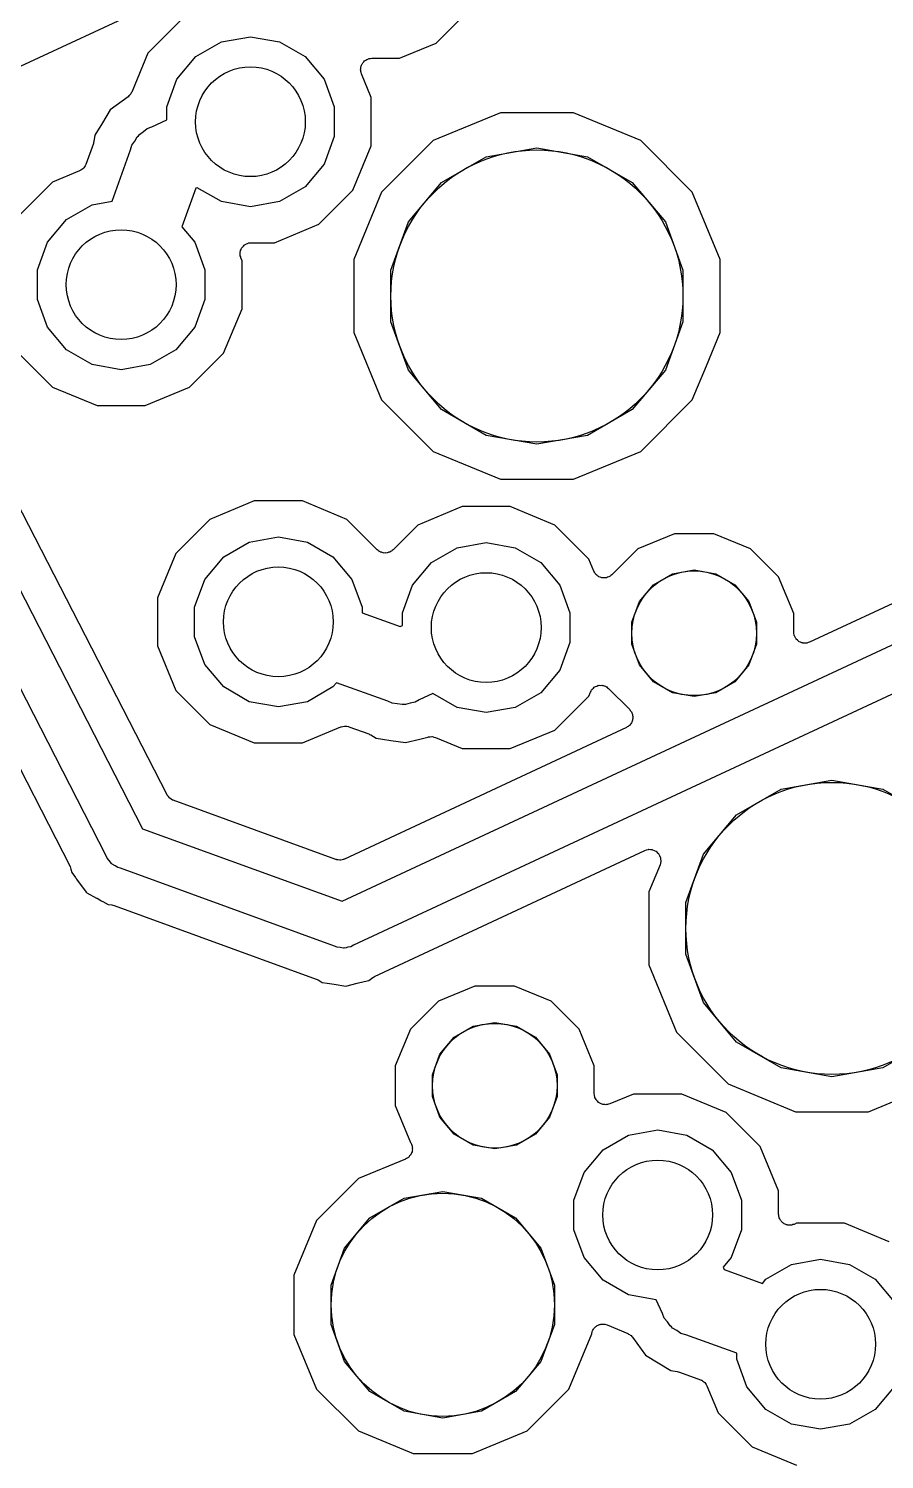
# Model space of a CAD drawing. Extents: x 24 to 196, y -189 to -31.
# Drawn here: x 74.36 to 86.05, y -168.95 to -149.41 of the extents above; entities that cross this region are included whole.
import ezdxf

# ---------------------------------------------------------------- set-up
doc = ezdxf.new("R2010")
doc.units = 0
doc.header["$MEASUREMENT"] = 0
doc.layers.add('BLACK', color=7, linetype='CONTINUOUS')

msp = doc.modelspace()

# ---------------------------------------------------------------- linework, layer by layer
at = {"layer": 'BLACK', "linetype": 'CONTINUOUS'}
for p, q in [((62.8281, -155.239), (77.5804, -148.378)), ((79.9257, -149.613), (80.308, -149.231)), ((76.4554, -149.286), (75.991, -149.751)), ((76.6446, -149.797), (76.9937, -149.595)), ((76.9937, -149.595), (77.3907, -149.525)), ((77.3907, -149.525), (77.7876, -149.595)), ((77.7876, -149.595), (78.1367, -149.797)), ((79.4263, -149.82), (79.9257, -149.613)), ((75.991, -149.751), (75.7715, -150.281)), ((76.3855, -150.106), (76.6446, -149.797)), ((78.1367, -149.797), (78.3958, -150.106)), ((79.0309, -149.823), (79.0472, -149.82)), ((79.0472, -149.82), (79.4263, -149.82)), ((78.895, -149.979), (78.8972, -149.963)), ((78.8972, -149.989), (78.895, -149.979)), ((78.8972, -149.946), (78.9006, -149.937)), ((78.8972, -149.963), (78.8972, -149.946)), ((78.8972, -149.999), (78.8972, -149.989)), ((78.9029, -150.015), (78.8972, -149.999)), ((78.9006, -149.937), (78.9019, -149.927)), ((78.9019, -149.927), (78.9096, -149.912)), ((78.9064, -150.031), (78.9029, -150.015)), ((78.9096, -149.912), (78.9153, -149.897)), ((78.9153, -149.897), (78.9217, -149.889)), ((78.9217, -149.889), (78.9263, -149.88)), ((78.9263, -149.88), (78.9386, -149.869)), ((78.9386, -149.869), (78.9493, -149.856)), ((78.9493, -149.856), (78.958, -149.851)), ((78.958, -149.851), (78.9654, -149.844)), ((78.9654, -149.844), (78.9807, -149.838)), ((78.9807, -149.838), (78.9951, -149.83)), ((78.9951, -149.83), (79.005, -149.828)), ((79.005, -149.828), (79.0143, -149.824)), ((79.0143, -149.824), (79.0309, -149.823)), ((76.2477, -150.484), (76.3855, -150.106)), ((78.3958, -150.106), (78.5337, -150.484)), ((79.0417, -150.357), (78.9064, -150.031)), ((75.6386, -150.406), (75.4764, -150.525)), ((75.6387, -150.406), (75.6386, -150.406)), ((75.721, -150.345), (75.6387, -150.406)), ((75.6387, -150.406), (75.6387, -150.406)), ((75.7313, -150.334), (75.721, -150.345)), ((75.7431, -150.325), (75.7313, -150.334)), ((75.7494, -150.315), (75.7431, -150.325)), ((75.7575, -150.307), (75.7494, -150.315)), ((75.7635, -150.293), (75.7575, -150.307)), ((75.7715, -150.281), (75.7635, -150.293)), ((79.0417, -151.014), (79.0417, -150.357)), ((75.4764, -150.525), (75.371, -150.699)), ((76.2477, -150.66), (76.2477, -150.484)), ((78.5337, -150.484), (78.5337, -150.887)), ((80.8052, -150.564), (79.8856, -150.944)), ((81.8005, -150.564), (80.8052, -150.564)), ((82.7201, -150.944), (81.8005, -150.564)), ((75.371, -150.699), (75.267, -150.87)), ((75.371, -150.699), (75.371, -150.699)), ((75.371, -150.699), (75.371, -150.699)), ((75.9308, -150.821), (75.9823, -150.777)), ((75.9823, -150.777), (76.0457, -150.754)), ((76.0457, -150.754), (76.2477, -150.66)), ((75.2464, -150.985), (75.1433, -151.269)), ((75.249, -150.971), (75.2464, -150.985)), ((75.2538, -150.956), (75.249, -150.971)), ((75.267, -150.87), (75.2538, -150.956)), ((75.773, -151.006), (75.8116, -150.951)), ((75.8116, -150.951), (75.8452, -150.893)), ((75.8452, -150.893), (75.8626, -150.878)), ((75.8626, -150.878), (75.8757, -150.859)), ((75.8757, -150.859), (75.9308, -150.821)), ((78.5337, -150.887), (78.3958, -151.266)), ((79.8856, -150.944), (79.1819, -151.648)), ((83.4239, -151.648), (82.7201, -150.944)), ((75.5015, -151.772), (75.7556, -151.071)), ((75.7556, -151.071), (75.773, -151.006)), ((78.7903, -151.621), (79.0417, -151.014)), ((80.0014, -151.515), (80.6104, -151.163)), ((80.6104, -151.163), (81.3029, -151.041)), ((81.3029, -151.041), (81.9953, -151.163)), ((81.9953, -151.163), (82.6043, -151.515)), ((75.0584, -151.358), (74.6902, -151.511)), ((75.0669, -151.353), (75.0584, -151.358)), ((75.0764, -151.349), (75.0669, -151.353)), ((75.0891, -151.339), (75.0764, -151.349)), ((75.103, -151.33), (75.0891, -151.339)), ((75.1092, -151.322), (75.103, -151.33)), ((75.1169, -151.315), (75.1092, -151.322)), ((75.1252, -151.301), (75.1169, -151.315)), ((75.1352, -151.288), (75.1252, -151.301)), ((75.1383, -151.278), (75.1352, -151.288)), ((75.1433, -151.269), (75.1383, -151.278)), ((78.3958, -151.266), (78.1367, -151.575)), ((74.6902, -151.511), (74.2257, -151.975)), ((78.1367, -151.575), (77.7876, -151.777)), ((79.5495, -152.053), (80.0014, -151.515)), ((82.6043, -151.515), (83.0563, -152.053)), ((98.5005, -151.508), (85.0255, -157.792)), ((75.2284, -151.82), (75.5015, -151.772)), ((76.6463, -151.595), (76.4554, -152.121)), ((76.6647, -151.587), (76.6463, -151.595)), ((76.9937, -151.777), (76.6647, -151.587)), ((78.3259, -152.086), (78.7903, -151.621)), ((79.1819, -151.648), (78.801, -152.568)), ((83.8048, -152.568), (83.4239, -151.648)), ((74.8793, -152.021), (75.2284, -151.82)), ((77.3907, -151.847), (76.9937, -151.777)), ((77.7876, -151.777), (77.3907, -151.847)), ((78.6418, -161.329), (99.0512, -151.812)), ((74.6202, -152.33), (74.8793, -152.021)), ((76.4554, -152.121), (76.6305, -152.33)), ((77.7191, -152.337), (78.3259, -152.086)), ((79.309, -152.714), (79.5495, -152.053)), ((83.0563, -152.053), (83.2968, -152.714)), ((74.4824, -152.709), (74.6202, -152.33)), ((76.6305, -152.33), (76.7684, -152.709)), ((77.3137, -152.368), (77.3211, -152.361)), ((77.3211, -152.361), (77.3364, -152.354)), ((77.3364, -152.354), (77.3508, -152.346)), ((77.3508, -152.346), (77.3607, -152.344)), ((77.3607, -152.344), (77.37, -152.341)), ((77.37, -152.341), (77.3866, -152.34)), ((77.3866, -152.34), (77.4029, -152.337)), ((77.4029, -152.337), (77.7191, -152.337)), ((77.2507, -152.496), (77.2529, -152.479)), ((77.2529, -152.506), (77.2507, -152.496)), ((77.2529, -152.463), (77.2563, -152.453)), ((77.2529, -152.479), (77.2529, -152.463)), ((77.2529, -152.516), (77.2529, -152.506)), ((77.2585, -152.531), (77.2529, -152.516)), ((77.2563, -152.453), (77.2576, -152.443)), ((77.2576, -152.443), (77.2653, -152.429)), ((77.2621, -152.548), (77.2585, -152.531)), ((77.2764, -152.582), (77.2621, -152.548)), ((77.2653, -152.429), (77.271, -152.413)), ((77.271, -152.413), (77.2774, -152.405)), ((77.2774, -152.405), (77.282, -152.397)), ((77.282, -152.397), (77.2943, -152.385)), ((77.2943, -152.385), (77.305, -152.373)), ((77.305, -152.373), (77.3137, -152.368)), ((99.2597, -152.387), (78.7971, -161.929)), ((74.4824, -153.112), (74.4824, -152.709)), ((76.7684, -152.709), (76.7684, -153.112)), ((77.2764, -153.239), (77.2764, -152.582)), ((78.801, -152.568), (78.801, -153.563)), ((79.309, -153.417), (79.309, -152.714)), ((83.2968, -152.714), (83.2968, -153.417)), ((83.8048, -153.563), (83.8048, -152.568)), ((74.6202, -153.491), (74.4824, -153.112)), ((76.7684, -153.112), (76.6305, -153.491)), ((77.025, -153.846), (77.2764, -153.239)), ((74.8793, -153.799), (74.6202, -153.491)), ((76.6305, -153.491), (76.3714, -153.799)), ((79.5495, -154.078), (79.309, -153.417)), ((83.2968, -153.417), (83.0563, -154.078)), ((78.801, -153.563), (79.1819, -154.483)), ((83.6165, -154.018), (83.8048, -153.563)), ((74.2257, -153.846), (74.6902, -154.31)), ((75.2284, -154.001), (74.8793, -153.799)), ((76.3714, -153.799), (76.0223, -154.001)), ((76.5606, -154.31), (77.025, -153.846)), ((75.6254, -154.071), (75.2284, -154.001)), ((76.0223, -154.001), (75.6254, -154.071)), ((80.0014, -154.616), (79.5495, -154.078)), ((83.0563, -154.078), (82.6043, -154.616)), ((83.4239, -154.483), (83.6165, -154.018)), ((74.6902, -154.31), (75.297, -154.561)), ((75.9538, -154.561), (76.5606, -154.31)), ((79.1819, -154.483), (79.8856, -155.186)), ((82.7201, -155.186), (83.4239, -154.483)), ((73.0157, -154.687), (75.9187, -160.338)), ((76.2522, -159.876), (73.5157, -154.548)), ((75.297, -154.561), (75.9538, -154.561)), ((80.6104, -154.968), (80.0014, -154.616)), ((82.6043, -154.616), (81.9953, -154.968)), ((75.4223, -160.706), (72.5146, -155.045)), ((81.3029, -155.09), (80.6104, -154.968)), ((81.9953, -154.968), (81.3029, -155.09)), ((79.8856, -155.186), (80.8052, -155.567)), ((81.8005, -155.567), (82.7201, -155.186)), ((72.1756, -155.497), (74.9273, -160.854)), ((80.8052, -155.567), (81.8005, -155.567)), ((77.4439, -155.863), (76.8371, -156.115)), ((78.1007, -155.863), (77.4439, -155.863)), ((78.7075, -156.115), (78.1007, -155.863)), ((80.2826, -155.941), (79.6758, -156.192)), ((80.9394, -155.941), (80.2826, -155.941)), ((81.5462, -156.192), (80.9394, -155.941)), ((76.8371, -156.115), (76.3726, -156.579)), ((79.1227, -156.53), (78.7075, -156.115)), ((79.6758, -156.192), (79.3382, -156.53)), ((82.0107, -156.657), (81.5462, -156.192)), ((77.0262, -156.625), (77.3753, -156.424)), ((77.3753, -156.424), (77.7723, -156.354)), ((77.7723, -156.354), (78.1692, -156.424)), ((78.1692, -156.424), (78.5183, -156.625)), ((80.2141, -156.501), (80.611, -156.431)), ((80.611, -156.431), (81.008, -156.501)), ((83.1795, -156.311), (82.68, -156.518)), ((83.7201, -156.311), (83.1795, -156.311)), ((84.2195, -156.518), (83.7201, -156.311)), ((76.3726, -156.579), (76.1213, -157.186)), ((76.7671, -156.934), (77.0262, -156.625)), ((78.5183, -156.625), (78.7774, -156.934)), ((79.1336, -156.538), (79.1227, -156.53)), ((79.143, -156.547), (79.1336, -156.538)), ((79.1551, -156.553), (79.143, -156.547)), ((79.166, -156.56), (79.1551, -156.553)), ((79.1789, -156.564), (79.166, -156.56)), ((79.191, -156.569), (79.1789, -156.564)), ((79.2043, -156.571), (79.191, -156.569)), ((79.2171, -156.574), (79.2043, -156.571)), ((79.2304, -156.573), (79.2171, -156.574)), ((79.2437, -156.574), (79.2304, -156.573)), ((79.2566, -156.571), (79.2437, -156.574)), ((79.2699, -156.569), (79.2566, -156.571)), ((79.2819, -156.564), (79.2699, -156.569)), ((79.2948, -156.56), (79.2819, -156.564)), ((79.3057, -156.553), (79.2948, -156.56)), ((79.3178, -156.547), (79.3057, -156.553)), ((79.3273, -156.538), (79.3178, -156.547)), ((79.3382, -156.53), (79.3273, -156.538)), ((79.865, -156.703), (80.2141, -156.501)), ((81.008, -156.501), (81.3571, -156.703)), ((82.0786, -156.821), (82.0107, -156.657)), ((82.68, -156.518), (82.3272, -156.87)), ((84.6018, -156.9), (84.2195, -156.518)), ((79.6059, -157.012), (79.865, -156.703)), ((81.3571, -156.703), (81.6162, -157.012)), ((82.0876, -156.835), (82.0786, -156.821)), ((82.0946, -156.85), (82.0876, -156.835)), ((82.1017, -156.857), (82.0946, -156.85)), ((83.1542, -156.858), (83.4498, -156.805)), ((83.4498, -156.805), (83.7453, -156.858)), ((76.6293, -157.313), (76.7671, -156.934)), ((78.7774, -156.934), (78.9153, -157.313)), ((79.468, -157.39), (79.6059, -157.012)), ((81.6162, -157.012), (81.754, -157.39)), ((82.1071, -156.866), (82.1017, -156.857)), ((82.1203, -156.876), (82.1071, -156.866)), ((82.132, -156.887), (82.1203, -156.876)), ((82.1411, -156.892), (82.132, -156.887)), ((82.1491, -156.898), (82.1411, -156.892)), ((82.1649, -156.903), (82.1491, -156.898)), ((82.18, -156.91), (82.1649, -156.903)), ((82.19, -156.911), (82.18, -156.91)), ((82.1996, -156.914), (82.19, -156.911)), ((82.2162, -156.913), (82.1996, -156.914)), ((82.2327, -156.914), (82.2162, -156.913)), ((82.2424, -156.912), (82.2327, -156.914)), ((82.2524, -156.911), (82.2424, -156.912)), ((82.2678, -156.905), (82.2524, -156.911)), ((82.2839, -156.901), (82.2678, -156.905)), ((82.2921, -156.895), (82.2839, -156.901)), ((82.3013, -156.891), (82.2921, -156.895)), ((82.3136, -156.88), (82.3013, -156.891)), ((82.3272, -156.87), (82.3136, -156.88)), ((82.7015, -157.238), (82.8944, -157.008)), ((82.8944, -157.008), (83.1542, -156.858)), ((83.7453, -156.858), (84.0051, -157.008)), ((84.0051, -157.008), (84.198, -157.238)), ((84.8087, -157.399), (84.6018, -156.9)), ((76.1213, -157.186), (76.1213, -157.843)), ((82.5989, -157.519), (82.7015, -157.238)), ((84.198, -157.238), (84.3007, -157.519)), ((76.6293, -157.716), (76.6293, -157.313)), ((78.9153, -157.313), (78.9153, -157.389)), ((78.9153, -157.389), (79.4373, -157.579)), ((79.468, -157.564), (79.468, -157.39)), ((81.754, -157.39), (81.754, -157.794)), ((84.8087, -157.653), (84.8087, -157.399)), ((79.4373, -157.579), (79.468, -157.564)), ((82.5989, -157.82), (82.5989, -157.519)), ((84.3007, -157.519), (84.3007, -157.82)), ((76.7671, -158.095), (76.6293, -157.716)), ((81.754, -157.794), (81.6162, -158.172)), ((82.7015, -158.102), (82.5989, -157.82)), ((84.3007, -157.82), (84.198, -158.102)), ((84.8121, -157.673), (84.8087, -157.653)), ((84.8139, -157.693), (84.8121, -157.673)), ((84.8167, -157.699), (84.8139, -157.693)), ((84.8179, -157.706), (84.8167, -157.699)), ((84.8278, -157.723), (84.8179, -157.706)), ((84.8362, -157.741), (84.8278, -157.723)), ((84.841, -157.746), (84.8362, -157.741)), ((84.8443, -157.751), (84.841, -157.746)), ((84.8596, -157.764), (84.8443, -157.751)), ((84.8736, -157.778), (84.8596, -157.764)), ((84.8797, -157.781), (84.8736, -157.778)), ((84.8849, -157.785), (84.8797, -157.781)), ((84.9036, -157.792), (84.8849, -157.785)), ((84.9216, -157.801), (84.9036, -157.792)), ((84.9283, -157.801), (84.9216, -157.801)), ((84.9346, -157.803), (84.9283, -157.801)), ((84.9545, -157.803), (84.9346, -157.803)), ((84.9743, -157.805), (84.9545, -157.803)), ((84.9808, -157.803), (84.9743, -157.805)), ((84.9875, -157.803), (84.9808, -157.803)), ((85.0062, -157.797), (84.9875, -157.803)), ((85.0255, -157.792), (85.0062, -157.797)), ((76.1213, -157.843), (76.3726, -158.45)), ((77.0262, -158.403), (76.7671, -158.095)), ((81.6162, -158.172), (81.3571, -158.481)), ((82.8944, -158.331), (82.7015, -158.102)), ((84.198, -158.102), (84.0051, -158.331)), ((77.3753, -158.605), (77.0262, -158.403)), ((78.5183, -158.403), (78.1692, -158.605)), ((78.5683, -158.344), (78.5183, -158.403)), ((79.2669, -158.598), (78.5683, -158.344)), ((82.0748, -158.418), (82.0866, -158.406)), ((82.0866, -158.406), (82.0957, -158.402)), ((82.0957, -158.402), (82.1036, -158.396)), ((82.1036, -158.396), (82.1195, -158.391)), ((82.1195, -158.391), (82.1346, -158.384)), ((82.1346, -158.384), (82.1446, -158.383)), ((82.1446, -158.383), (82.1541, -158.38)), ((82.1541, -158.38), (82.1707, -158.381)), ((82.1707, -158.381), (82.1873, -158.379)), ((82.1873, -158.379), (82.197, -158.382)), ((82.197, -158.382), (82.207, -158.382)), ((82.207, -158.382), (82.2224, -158.389)), ((82.2224, -158.389), (82.2384, -158.393)), ((82.2384, -158.393), (82.2466, -158.399)), ((82.2466, -158.399), (82.2559, -158.403)), ((82.2559, -158.403), (82.2682, -158.414)), ((82.2682, -158.414), (82.2818, -158.423)), ((83.1542, -158.481), (82.8944, -158.331)), ((84.0051, -158.331), (83.7453, -158.481)), ((76.3726, -158.45), (76.8371, -158.914)), ((77.7723, -158.675), (77.3753, -158.605)), ((78.1692, -158.605), (77.7723, -158.675)), ((79.3276, -158.626), (79.2669, -158.598)), ((79.6382, -158.612), (79.5715, -158.624)), ((79.6963, -158.579), (79.6382, -158.612)), ((79.8832, -158.492), (79.6963, -158.579)), ((80.2141, -158.683), (79.8832, -158.492)), ((81.3571, -158.481), (81.008, -158.683)), ((81.5462, -158.992), (82.0107, -158.527)), ((82.0107, -158.527), (82.0332, -158.473)), ((82.0332, -158.473), (82.0421, -158.459)), ((82.0421, -158.459), (82.0492, -158.444)), ((82.0492, -158.444), (82.0563, -158.437)), ((82.0563, -158.437), (82.0616, -158.428)), ((82.0616, -158.428), (82.0748, -158.418)), ((82.2818, -158.423), (82.5695, -158.711)), ((83.4498, -158.534), (83.1542, -158.481)), ((83.7453, -158.481), (83.4498, -158.534)), ((79.3951, -158.632), (79.3276, -158.626)), ((79.4618, -158.644), (79.3951, -158.632)), ((79.4838, -158.64), (79.4618, -158.644)), ((79.5061, -158.642), (79.4838, -158.64)), ((79.5715, -158.624), (79.5061, -158.642)), ((80.611, -158.753), (80.2141, -158.683)), ((81.008, -158.683), (80.611, -158.753)), ((82.5695, -158.711), (82.5772, -158.722)), ((82.5772, -158.722), (82.5866, -158.731)), ((82.5866, -158.731), (82.5922, -158.743)), ((82.5922, -158.743), (82.5999, -158.754)), ((82.5999, -158.754), (82.6033, -158.767)), ((82.6033, -158.767), (82.6089, -158.779)), ((82.6089, -158.779), (82.6101, -158.793)), ((82.6101, -158.793), (82.6136, -158.806)), ((82.6136, -158.806), (82.6124, -158.819)), ((76.8371, -158.914), (77.4439, -159.165)), ((78.1007, -159.165), (78.6259, -158.948)), ((78.6259, -158.948), (78.6292, -158.947)), ((78.6292, -158.947), (78.632, -158.945)), ((78.632, -158.945), (78.6549, -158.941)), ((78.6549, -158.941), (78.6776, -158.936)), ((82.5261, -158.957), (78.6749, -160.753)), ((78.6776, -158.936), (78.6809, -158.937)), ((78.6809, -158.937), (78.6841, -158.936)), ((78.6841, -158.936), (78.707, -158.94)), ((78.707, -158.94), (78.7301, -158.943)), ((78.7301, -158.943), (78.733, -158.945)), ((78.733, -158.945), (78.7363, -158.945)), ((78.7363, -158.945), (79.0058, -159.043)), ((80.9394, -159.243), (81.5462, -158.992)), ((82.5371, -158.949), (82.5261, -158.957)), ((82.5492, -158.944), (82.5371, -158.949)), ((82.5586, -158.934), (82.5492, -158.944)), ((82.5695, -158.927), (82.5586, -158.934)), ((82.5772, -158.916), (82.5695, -158.927)), ((82.5866, -158.906), (82.5772, -158.916)), ((82.5922, -158.894), (82.5866, -158.906)), ((82.5999, -158.883), (82.5922, -158.894)), ((82.6033, -158.87), (82.5999, -158.883)), ((82.6089, -158.858), (82.6033, -158.87)), ((82.6101, -158.845), (82.6089, -158.858)), ((82.6136, -158.832), (82.6101, -158.845)), ((82.6124, -158.819), (82.6136, -158.832)), ((77.4439, -159.165), (78.1007, -159.165)), ((79.0058, -159.043), (79.0189, -159.051)), ((79.0189, -159.051), (79.0329, -159.056)), ((79.0329, -159.056), (79.1066, -159.101)), ((79.1066, -159.101), (79.1934, -159.114)), ((79.1934, -159.114), (79.1942, -159.115)), ((79.1942, -159.115), (79.3068, -159.132)), ((79.3068, -159.132), (79.3069, -159.132)), ((79.3069, -159.132), (79.307, -159.132)), ((79.307, -159.132), (79.5068, -159.163)), ((79.5068, -159.163), (79.7027, -159.115)), ((79.7027, -159.115), (79.7028, -159.115)), ((79.7028, -159.115), (79.7029, -159.115)), ((79.7029, -159.115), (79.8139, -159.087)), ((79.8139, -159.087), (79.8147, -159.087)), ((79.8147, -159.087), (79.8237, -159.085)), ((79.8237, -159.085), (79.8345, -159.084)), ((79.8345, -159.084), (79.8379, -159.083)), ((79.8379, -159.083), (79.8423, -159.084)), ((79.8423, -159.084), (79.8453, -159.083)), ((79.8453, -159.083), (79.8667, -159.081)), ((79.8667, -159.081), (79.8716, -159.082)), ((79.8716, -159.082), (79.8765, -159.081)), ((79.8765, -159.081), (79.8973, -159.087)), ((79.8973, -159.087), (79.9184, -159.092)), ((79.9184, -159.092), (80.2826, -159.243)), ((80.2826, -159.243), (80.9394, -159.243)), ((84.6388, -159.796), (85.3313, -159.674)), ((85.3313, -159.674), (86.0238, -159.796)), ((76.2545, -159.879), (76.2522, -159.876)), ((76.2558, -159.882), (76.2545, -159.879)), ((76.2705, -159.9), (76.2558, -159.882)), ((76.2842, -159.918), (76.2705, -159.9)), ((76.2874, -159.92), (76.2842, -159.918)), ((76.2898, -159.923), (76.2874, -159.92)), ((76.3096, -159.934), (76.2898, -159.923)), ((76.3287, -159.947), (76.3096, -159.934)), ((76.3324, -159.948), (76.3287, -159.947)), ((76.3357, -159.949), (76.3324, -159.948)), ((78.5584, -160.758), (76.3357, -159.949)), ((84.0299, -160.148), (84.6388, -159.796)), ((86.0238, -159.796), (86.6327, -160.148)), ((83.5779, -160.687), (84.0299, -160.148)), ((75.9187, -160.338), (78.6418, -161.329)), ((75.4342, -160.739), (75.4223, -160.706)), ((75.4639, -160.774), (75.4342, -160.739)), ((78.565, -160.759), (78.5584, -160.758)), ((78.5711, -160.762), (78.565, -160.759)), ((78.6627, -160.758), (78.643, -160.761)), ((78.6684, -160.754), (78.6627, -160.758)), ((78.6749, -160.753), (78.6684, -160.754)), ((79.0859, -162.355), (82.7782, -160.633)), ((82.7782, -160.633), (82.8006, -160.627)), ((82.8006, -160.627), (82.8227, -160.62)), ((82.8227, -160.62), (82.8261, -160.62)), ((82.8261, -160.62), (82.8293, -160.619)), ((82.8293, -160.619), (82.8524, -160.621)), ((82.8524, -160.621), (82.8756, -160.622)), ((82.8756, -160.622), (82.8787, -160.624)), ((82.8787, -160.624), (82.882, -160.624)), ((82.882, -160.624), (82.9031, -160.634)), ((82.9031, -160.634), (82.9245, -160.643)), ((82.9245, -160.643), (82.927, -160.645)), ((82.927, -160.645), (82.93, -160.646)), ((82.93, -160.646), (82.9464, -160.663)), ((82.9464, -160.663), (82.9635, -160.678)), ((82.9635, -160.678), (82.9651, -160.681)), ((82.9651, -160.681), (82.9674, -160.684)), ((82.9674, -160.684), (82.9772, -160.705)), ((82.9772, -160.705), (82.9879, -160.725)), ((82.9879, -160.725), (82.9884, -160.729)), ((82.9884, -160.729), (82.9898, -160.732)), ((82.9898, -160.732), (82.9918, -160.755)), ((82.9918, -160.755), (82.9949, -160.778)), ((83.3374, -161.347), (83.5779, -160.687)), ((74.9273, -160.854), (74.9325, -160.871)), ((74.9325, -160.871), (74.9397, -160.888)), ((74.9397, -160.888), (74.9512, -160.934)), ((74.9512, -160.934), (75.0015, -161.003)), ((75.4918, -160.811), (75.4639, -160.774)), ((75.4983, -160.815), (75.4918, -160.811)), ((75.5033, -160.821), (75.4983, -160.815)), ((75.5433, -160.844), (75.5033, -160.821)), ((75.5822, -160.869), (75.5433, -160.844)), ((75.6159, -160.877), (75.5822, -160.869)), ((78.5395, -161.94), (75.6159, -160.877)), ((78.5909, -160.764), (78.5711, -160.762)), ((78.6105, -160.767), (78.5909, -160.764)), ((78.6171, -160.766), (78.6105, -160.767)), ((78.6238, -160.766), (78.6171, -160.766)), ((78.643, -160.761), (78.6238, -160.766)), ((82.9834, -160.829), (82.8294, -161.201)), ((82.9884, -160.807), (82.9834, -160.829)), ((82.9944, -160.784), (82.9884, -160.807)), ((82.9949, -160.778), (82.9941, -160.781)), ((82.9941, -160.781), (82.9944, -160.784)), ((75.0015, -161.003), (75.0068, -161.014)), ((75.0068, -161.014), (75.0142, -161.023)), ((75.0142, -161.023), (75.0157, -161.026)), ((75.0157, -161.026), (75.0541, -161.075)), ((75.0541, -161.075), (75.0555, -161.077)), ((75.0555, -161.077), (75.0576, -161.079)), ((75.0576, -161.079), (75.1477, -161.202)), ((75.1477, -161.202), (75.1529, -161.207)), ((75.1529, -161.207), (75.1582, -161.211)), ((75.1582, -161.211), (75.2913, -161.285)), ((75.2913, -161.285), (75.2936, -161.287)), ((75.2936, -161.287), (75.2963, -161.288)), ((75.2963, -161.288), (75.3491, -161.32)), ((75.3491, -161.32), (75.3523, -161.322)), ((75.3523, -161.322), (75.3628, -161.328)), ((75.3628, -161.328), (75.3743, -161.332)), ((75.3743, -161.332), (75.4487, -161.373)), ((82.8294, -161.201), (82.8294, -162.197)), ((75.4487, -161.373), (75.4964, -161.378)), ((75.4964, -161.378), (75.5135, -161.383)), ((75.5135, -161.383), (75.5311, -161.387)), ((75.5311, -161.387), (78.2889, -162.39)), ((83.3374, -162.051), (83.3374, -161.347)), ((78.7971, -161.929), (78.7621, -161.949)), ((78.5761, -161.957), (78.5395, -161.94)), ((78.6164, -161.961), (78.5761, -161.957)), ((78.6562, -161.968), (78.6164, -161.961)), ((78.6696, -161.965), (78.6562, -161.968)), ((78.6832, -161.967), (78.6696, -161.965)), ((78.7222, -161.956), (78.6832, -161.967)), ((78.7621, -161.949), (78.7222, -161.956)), ((83.5779, -162.711), (83.3374, -162.051)), ((82.8294, -162.197), (83.2103, -163.116)), ((78.2889, -162.39), (78.3019, -162.397)), ((78.3019, -162.397), (78.3159, -162.403)), ((78.3159, -162.403), (78.3727, -162.437)), ((78.3727, -162.437), (78.4387, -162.447)), ((78.4387, -162.447), (78.4388, -162.447)), ((78.4388, -162.447), (78.5328, -162.462)), ((78.5328, -162.462), (78.5329, -162.462)), ((78.5329, -162.462), (78.5329, -162.462)), ((78.5329, -162.462), (78.6924, -162.486)), ((78.6924, -162.486), (78.8484, -162.448)), ((78.8484, -162.448), (78.9417, -162.425)), ((78.8484, -162.448), (78.8484, -162.448)), ((78.8484, -162.448), (78.8484, -162.448)), ((78.9417, -162.425), (78.9418, -162.425)), ((78.9418, -162.425), (79.0066, -162.409)), ((79.0066, -162.409), (79.0602, -162.37)), ((79.0602, -162.37), (79.0736, -162.363)), ((79.0736, -162.363), (79.0859, -162.355)), ((80.457, -162.487), (79.9575, -162.694)), ((80.9976, -162.487), (80.457, -162.487)), ((81.497, -162.694), (80.9976, -162.487)), ((79.9575, -162.694), (79.5752, -163.076)), ((81.8793, -163.076), (81.497, -162.694)), ((84.0299, -163.25), (83.5779, -162.711)), ((79.5752, -163.076), (79.3684, -163.576)), ((80.1719, -163.184), (80.4317, -163.034)), ((80.4317, -163.034), (80.7273, -162.982)), ((80.7273, -162.982), (81.0228, -163.034)), ((81.0228, -163.034), (81.2826, -163.184)), ((82.0862, -163.576), (81.8793, -163.076)), ((79.979, -163.414), (80.1719, -163.184)), ((81.2826, -163.184), (81.4755, -163.414)), ((83.2103, -163.116), (83.9141, -163.82)), ((84.6388, -163.601), (84.0299, -163.25)), ((86.6327, -163.25), (86.0238, -163.601)), ((79.8764, -163.696), (79.979, -163.414)), ((81.4755, -163.414), (81.5782, -163.696)), ((79.3684, -163.576), (79.3684, -164.116)), ((82.0862, -163.955), (82.0862, -163.576)), ((85.3313, -163.724), (84.6388, -163.601)), ((86.0238, -163.601), (85.3313, -163.724)), ((79.8764, -163.996), (79.8764, -163.696)), ((81.5782, -163.696), (81.5782, -163.996)), ((83.9141, -163.82), (84.8336, -164.201)), ((85.829, -164.201), (86.7485, -163.82)), ((79.979, -164.278), (79.8764, -163.996)), ((81.5782, -163.996), (81.4755, -164.278)), ((82.089, -163.971), (82.0862, -163.955)), ((82.0898, -163.988), (82.089, -163.971)), ((82.0936, -163.997), (82.0898, -163.988)), ((82.0953, -164.007), (82.0936, -163.997)), ((82.1037, -164.021), (82.0953, -164.007)), ((82.11, -164.036), (82.1037, -164.021)), ((82.1168, -164.044), (82.11, -164.036)), ((82.1218, -164.053), (82.1168, -164.044)), ((82.1345, -164.063), (82.1218, -164.053)), ((82.1458, -164.075), (82.1345, -164.063)), ((82.1547, -164.08), (82.1458, -164.075)), ((82.1624, -164.087), (82.1547, -164.08)), ((82.6233, -163.96), (82.2969, -164.095)), ((83.2801, -163.96), (82.6233, -163.96)), ((83.8869, -164.211), (83.2801, -163.96)), ((79.3684, -164.116), (79.5788, -164.624)), ((82.178, -164.092), (82.1624, -164.087)), ((82.1927, -164.1), (82.178, -164.092)), ((82.2027, -164.101), (82.1927, -164.1)), ((82.2121, -164.105), (82.2027, -164.101)), ((82.2287, -164.105), (82.2121, -164.105)), ((82.2452, -164.107), (82.2287, -164.105)), ((82.255, -164.105), (82.2452, -164.107)), ((82.265, -164.105), (82.255, -164.105)), ((82.2806, -164.099), (82.265, -164.105)), ((82.2969, -164.095), (82.2806, -164.099)), ((84.3514, -164.676), (83.8869, -164.211)), ((84.8336, -164.201), (85.829, -164.201)), ((80.1719, -164.508), (79.979, -164.278)), ((81.4755, -164.278), (81.2826, -164.508)), ((82.5548, -164.52), (82.9517, -164.451)), ((82.9517, -164.451), (83.3487, -164.52)), ((79.5788, -164.624), (79.5798, -164.625)), ((79.5798, -164.625), (79.5836, -164.635)), ((79.5836, -164.635), (79.5894, -164.643)), ((79.5894, -164.643), (79.5937, -164.659)), ((79.5937, -164.659), (79.6, -164.674)), ((80.4317, -164.658), (80.1719, -164.508)), ((80.7273, -164.71), (80.4317, -164.658)), ((81.0228, -164.658), (80.7273, -164.71)), ((81.2826, -164.508), (81.0228, -164.658)), ((82.2057, -164.722), (82.5548, -164.52)), ((83.3487, -164.52), (83.6978, -164.722)), ((79.5096, -164.848), (78.8665, -165.114)), ((79.5236, -164.839), (79.5096, -164.848)), ((79.5387, -164.832), (79.5236, -164.839)), ((79.5458, -164.825), (79.5387, -164.832)), ((79.5542, -164.82), (79.5458, -164.825)), ((79.5643, -164.806), (79.5542, -164.82)), ((79.5761, -164.795), (79.5643, -164.806)), ((79.5803, -164.785), (79.5761, -164.795)), ((79.5864, -164.778), (79.5803, -164.785)), ((79.5914, -164.762), (79.5864, -164.778)), ((79.5985, -164.747), (79.5914, -164.762)), ((79.5993, -164.737), (79.5985, -164.747)), ((79.6024, -164.727), (79.5993, -164.737)), ((79.6, -164.674), (79.6005, -164.684)), ((79.6005, -164.684), (79.6031, -164.694)), ((79.6031, -164.694), (79.6016, -164.71)), ((79.6016, -164.71), (79.6024, -164.727)), ((81.9466, -165.031), (82.2057, -164.722)), ((83.6978, -164.722), (83.9569, -165.031)), ((84.6027, -165.283), (84.3514, -164.676)), ((81.8087, -165.41), (81.9466, -165.031)), ((83.9569, -165.031), (84.0947, -165.41)), ((78.8665, -165.114), (78.2949, -165.686)), ((79.0228, -165.652), (79.4882, -165.383)), ((79.4882, -165.383), (80.0175, -165.289)), ((80.0175, -165.289), (80.5468, -165.383)), ((80.5468, -165.383), (81.0122, -165.652)), ((81.8087, -165.813), (81.8087, -165.41)), ((84.0947, -165.41), (84.0947, -165.813)), ((84.6027, -165.599), (84.6027, -165.283)), ((84.6056, -165.615), (84.6027, -165.599)), ((84.6063, -165.632), (84.6056, -165.615)), ((84.6102, -165.641), (84.6063, -165.632)), ((84.6119, -165.651), (84.6102, -165.641)), ((78.2949, -165.686), (77.9855, -166.433)), ((78.6773, -166.063), (79.0228, -165.652)), ((81.0122, -165.652), (81.3577, -166.063)), ((81.9466, -166.191), (81.8087, -165.813)), ((84.0947, -165.813), (83.9569, -166.191)), ((84.6202, -165.665), (84.6119, -165.651)), ((84.6266, -165.681), (84.6202, -165.665)), ((84.6334, -165.688), (84.6266, -165.681)), ((84.6384, -165.697), (84.6334, -165.688)), ((84.6511, -165.708), (84.6384, -165.697)), ((84.6623, -165.72), (84.6511, -165.708)), ((84.6712, -165.724), (84.6623, -165.72)), ((84.6789, -165.731), (84.6712, -165.724)), ((84.6945, -165.737), (84.6789, -165.731)), ((84.7093, -165.744), (84.6945, -165.737)), ((84.7192, -165.746), (84.7093, -165.744)), ((84.7287, -165.749), (84.7192, -165.746)), ((84.7453, -165.749), (84.7287, -165.749)), ((84.7618, -165.751), (84.7453, -165.749)), ((84.7716, -165.749), (84.7618, -165.751)), ((84.7816, -165.749), (84.7716, -165.749)), ((84.7972, -165.743), (84.7816, -165.749)), ((84.8134, -165.74), (84.7972, -165.743)), ((84.8478, -165.725), (84.8134, -165.74)), ((85.5046, -165.725), (84.8478, -165.725)), ((86.1114, -165.977), (85.5046, -165.725)), ((78.4935, -166.568), (78.6773, -166.063)), ((81.3577, -166.063), (81.5415, -166.568)), ((82.2057, -166.5), (81.9466, -166.191)), ((83.9569, -166.191), (83.8446, -166.325)), ((84.7792, -166.286), (85.1762, -166.216)), ((85.1762, -166.216), (85.5731, -166.286)), ((83.8446, -166.325), (83.8588, -166.356)), ((83.8588, -166.356), (84.3811, -166.546)), ((84.4301, -166.487), (84.7792, -166.286)), ((85.5731, -166.286), (85.9222, -166.487)), ((77.9855, -166.433), (77.9855, -167.241)), ((78.4935, -167.106), (78.4935, -166.568)), ((81.5415, -166.568), (81.5415, -167.106)), ((82.5548, -166.702), (82.2057, -166.5)), ((84.3811, -166.546), (84.4301, -166.487)), ((85.9222, -166.487), (86.1813, -166.796)), ((82.93, -166.768), (82.5548, -166.702)), ((83.0175, -166.956), (82.93, -166.768)), ((83.0405, -167.019), (83.0175, -166.956)), ((78.6773, -167.611), (78.4935, -167.106)), ((81.5415, -167.106), (81.3577, -167.611)), ((82.057, -167.21), (82.0587, -167.2)), ((82.0587, -167.2), (82.067, -167.186)), ((82.067, -167.186), (82.0734, -167.171)), ((82.0734, -167.171), (82.0802, -167.163)), ((82.0802, -167.163), (82.0852, -167.155)), ((82.0852, -167.155), (82.0979, -167.144)), ((82.0979, -167.144), (82.1091, -167.132)), ((82.1091, -167.132), (82.118, -167.127)), ((82.118, -167.127), (82.1257, -167.121)), ((82.1257, -167.121), (82.1413, -167.115)), ((82.1413, -167.115), (82.1561, -167.107)), ((82.1561, -167.107), (82.166, -167.106)), ((82.166, -167.106), (82.1755, -167.102)), ((82.1755, -167.102), (82.1921, -167.102)), ((82.1921, -167.102), (82.2086, -167.1)), ((82.2086, -167.1), (82.2184, -167.102)), ((82.2184, -167.102), (82.2284, -167.102)), ((82.2284, -167.102), (82.244, -167.108)), ((82.244, -167.108), (82.2602, -167.112)), ((82.2602, -167.112), (82.5429, -167.229)), ((83.0838, -167.071), (83.0405, -167.019)), ((83.1224, -167.126), (83.0838, -167.071)), ((83.141, -167.139), (83.1224, -167.126)), ((83.1557, -167.156), (83.141, -167.139)), ((83.214, -167.19), (83.1557, -167.156)), ((83.2691, -167.229), (83.214, -167.19)), ((77.9855, -167.241), (78.2949, -167.988)), ((81.7402, -167.988), (82.0525, -167.234)), ((82.0525, -167.234), (82.0531, -167.22)), ((82.0531, -167.22), (82.057, -167.21)), ((82.5429, -167.229), (82.5555, -167.237)), ((82.5555, -167.237), (82.5692, -167.243)), ((82.5692, -167.243), (82.5777, -167.251)), ((82.5777, -167.251), (82.5875, -167.257)), ((82.5875, -167.257), (82.5966, -167.269)), ((82.5966, -167.269), (82.6075, -167.28)), ((82.6075, -167.28), (82.6677, -167.362)), ((82.6677, -167.362), (82.6677, -167.362)), ((82.6677, -167.362), (82.6677, -167.362)), ((82.6677, -167.362), (82.7872, -167.525)), ((83.3343, -167.246), (83.2691, -167.229)), ((84.0332, -167.5), (83.3343, -167.246)), ((82.7872, -167.525), (82.9589, -167.629)), ((84.0332, -167.578), (84.0332, -167.5)), ((84.171, -167.957), (84.0332, -167.578)), ((79.0228, -168.022), (78.6773, -167.611)), ((81.3577, -167.611), (81.0122, -168.022)), ((82.9589, -167.629), (82.959, -167.629)), ((82.959, -167.629), (82.959, -167.629)), ((82.959, -167.629), (83.1325, -167.734)), ((83.1325, -167.734), (83.2188, -167.748)), ((83.2188, -167.748), (83.233, -167.753)), ((83.233, -167.753), (83.2477, -167.755)), ((83.2477, -167.755), (83.536, -167.86)), ((78.2949, -167.988), (78.8665, -168.56)), ((81.1686, -168.56), (81.7402, -167.988)), ((83.536, -167.86), (83.5446, -167.865)), ((83.5446, -167.865), (83.5542, -167.868)), ((83.5542, -167.868), (83.5674, -167.878)), ((83.5674, -167.878), (83.5818, -167.887)), ((83.5818, -167.887), (83.5882, -167.894)), ((83.5882, -167.894), (83.5962, -167.9)), ((83.5962, -167.9), (83.6051, -167.914)), ((83.6051, -167.914), (83.6158, -167.927)), ((83.6158, -167.927), (83.6192, -167.936)), ((83.6192, -167.936), (83.6246, -167.945)), ((83.6246, -167.945), (83.7765, -168.312)), ((84.4301, -168.266), (84.171, -167.957)), ((86.1813, -167.957), (85.9222, -168.266)), ((79.4882, -168.291), (79.0228, -168.022)), ((81.0122, -168.022), (80.5468, -168.291)), ((80.0175, -168.384), (79.4882, -168.291)), ((80.5468, -168.291), (80.0175, -168.384)), ((83.7765, -168.312), (84.241, -168.776)), ((84.7792, -168.467), (84.4301, -168.266)), ((85.9222, -168.266), (85.5731, -168.467)), ((78.8665, -168.56), (79.6133, -168.869)), ((80.4217, -168.869), (81.1686, -168.56)), ((85.1762, -168.537), (84.7792, -168.467)), ((85.5731, -168.467), (85.1762, -168.537)), ((79.6133, -168.869), (80.4217, -168.869)), ((84.241, -168.776), (84.8478, -169.027))]:
    msp.add_line(p, q, dxfattribs=at)
at = {"layer": 'BLACK'}
for centre, radius in [((77.3907, -150.686), 0.7493), ((81.3029, -153.065), 1.9939), ((75.6254, -152.91), 0.7493), ((77.7723, -157.514), 0.7493), ((80.611, -157.592), 0.7493), ((83.4498, -157.67), 0.8509), ((85.3313, -161.699), 1.9939), ((80.7273, -163.846), 0.8509), ((82.9517, -165.611), 0.7493), ((80.0175, -166.837), 1.524), ((85.1762, -167.376), 0.7493)]:
    msp.add_circle(centre, radius, dxfattribs=at)

doc.saveas('drawing.dxf')
